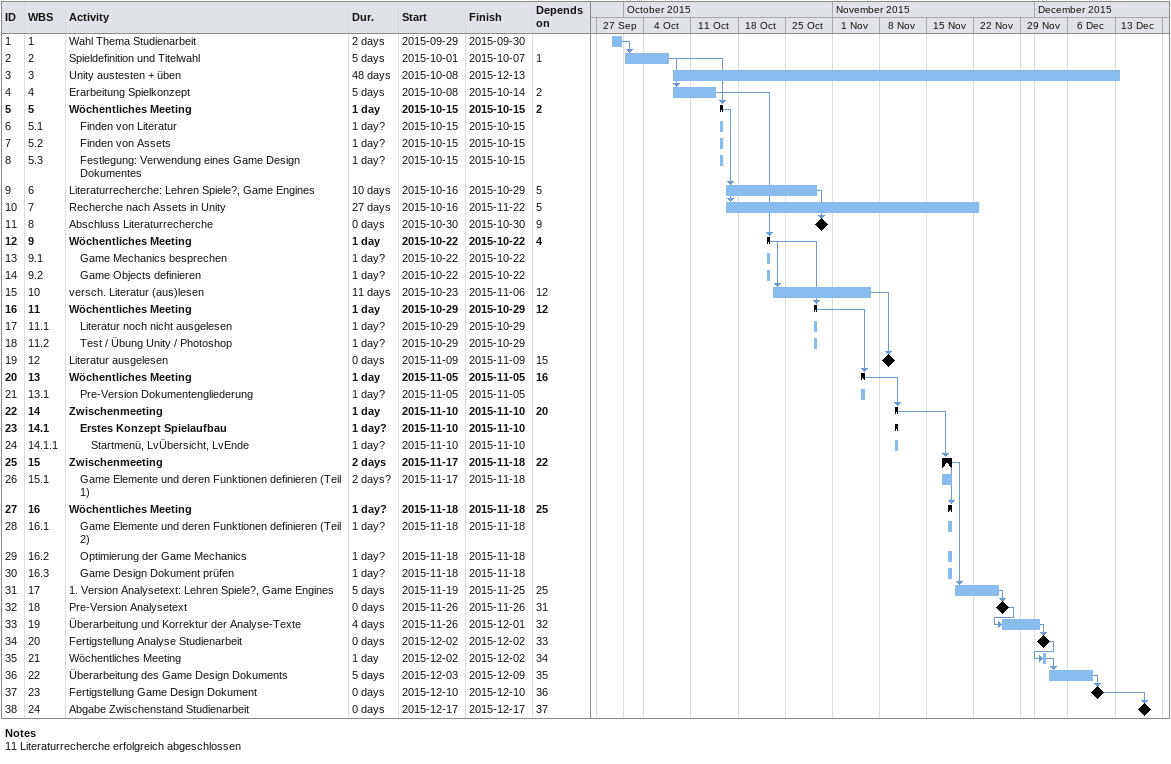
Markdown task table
| ID | WBS | Task | Duration | Start | Finish | Predecessors |
|---|---|---|---|---|---|---|
| 1 | 1 | Wahl Thema Studienarbeit | 2d | 2015-09-29 | 2015-09-30 |  |
| 2 | 2 | Spieldefinition und Titelwahl | 5d | 2015-10-01 | 2015-10-07 | 1 |
| 3 | 3 | Unity austesten + üben | 48d | 2015-10-08 | 2015-12-13 |  |
| 4 | 4 | Erarbeitung Spielkonzept | 5d | 2015-10-08 | 2015-10-14 | 2 |
| 5 | 5 | **Wöchentliches Meeting** | 1d | 2015-10-15 | 2015-10-15 | 2 |
| 6 | 5.1 | Finden von Literatur | 1d? | 2015-10-15 | 2015-10-15 |  |
| 7 | 5.2 | Finden von Assets | 1d? | 2015-10-15 | 2015-10-15 |  |
| 8 | 5.3 | Festlegung: Verwendung eines Game Design Dokumentes | 1d? | 2015-10-15 | 2015-10-15 |  |
| 9 | 6 | Literaturrecherche: Lehren Spiele?, Game Engines | 10d | 2015-10-16 | 2015-10-29 | 5 |
| 10 | 7 | Recherche nach Assets in Unity | 27d | 2015-10-16 | 2015-11-22 | 5 |
| 11 | 8 | Abschluss Literaturrecherche | 0d | 2015-10-30 | 2015-10-30 | 9 |
| 12 | 9 | **Wöchentliches Meeting** | 1d | 2015-10-22 | 2015-10-22 | 4 |
| 13 | 9.1 | Game Mechanics besprechen | 1d? | 2015-10-22 | 2015-10-22 |  |
| 14 | 9.2 | Game Objects definieren | 1d? | 2015-10-22 | 2015-10-22 |  |
| 15 | 10 | versch. Literatur (aus)lesen | 11d | 2015-10-23 | 2015-11-06 | 12 |
| 16 | 11 | **Wöchentliches Meeting** | 1d | 2015-10-29 | 2015-10-29 | 12 |
| 17 | 11.1 | Literatur noch nicht ausgelesen | 1d? | 2015-10-29 | 2015-10-29 |  |
| 18 | 11.2 | Test / Übung Unity / Photoshop | 1d? | 2015-10-29 | 2015-10-29 |  |
| 19 | 12 | Literatur ausgelesen | 0d | 2015-11-09 | 2015-11-09 | 15 |
| 20 | 13 | **Wöchentliches Meeting** | 1d | 2015-11-05 | 2015-11-05 | 16 |
| 21 | 13.1 | Pre-Version Dokumentengliederung | 1d? | 2015-11-05 | 2015-11-05 |  |
| 22 | 14 | **Zwischenmeeting** | 1d | 2015-11-10 | 2015-11-10 | 20 |
| 23 | 14.1 | **Erstes Konzept Spielaufbau** | 1d? | 2015-11-10 | 2015-11-10 |  |
| 24 | 14.1.1 | Startmenü, LvÜbersicht, LvEnde | 1d? | 2015-11-10 | 2015-11-10 |  |
| 25 | 15 | **Zwischenmeeting** | 2d | 2015-11-17 | 2015-11-18 | 22 |
| 26 | 15.1 | Game Elemente und deren Funktionen definieren (Teil 1) | 2d? | 2015-11-17 | 2015-11-18 |  |
| 27 | 16 | **Wöchentliches Meeting** | 1d? | 2015-11-18 | 2015-11-18 | 25 |
| 28 | 16.1 | Game Elemente und deren Funktionen definieren (Teil 2) | 1d? | 2015-11-18 | 2015-11-18 |  |
| 29 | 16.2 | Optimierung der Game Mechanics | 1d? | 2015-11-18 | 2015-11-18 |  |
| 30 | 16.3 | Game Design Dokument prüfen | 1d? | 2015-11-18 | 2015-11-18 |  |
| 31 | 17 | 1. Version Analysetext: Lehren Spiele?, Game Engines | 5d | 2015-11-19 | 2015-11-25 | 25 |
| 32 | 18 | Pre-Version Analysetext | 0d | 2015-11-26 | 2015-11-26 | 31 |
| 33 | 19 | Überarbeitung und Korrektur der Analyse-Texte | 4d | 2015-11-26 | 2015-12-01 | 32 |
| 34 | 20 | Fertigstellung Analyse Studienarbeit | 0d | 2015-12-02 | 2015-12-02 | 33 |
| 35 | 21 | Wöchentliches Meeting | 1d | 2015-12-02 | 2015-12-02 | 34 |
| 36 | 22 | Überarbeitung des Game Design Dokuments | 5d | 2015-12-03 | 2015-12-09 | 35 |
| 37 | 23 | Fertigstellung Game Design Dokument | 0d | 2015-12-10 | 2015-12-10 | 36 |
| 38 | 24 | Abgabe Zwischenstand Studienarbeit | 0d | 2015-12-17 | 2015-12-17 | 37 |

Notes
- 11: Literaturrecherche erfolgreich abgeschlossen
